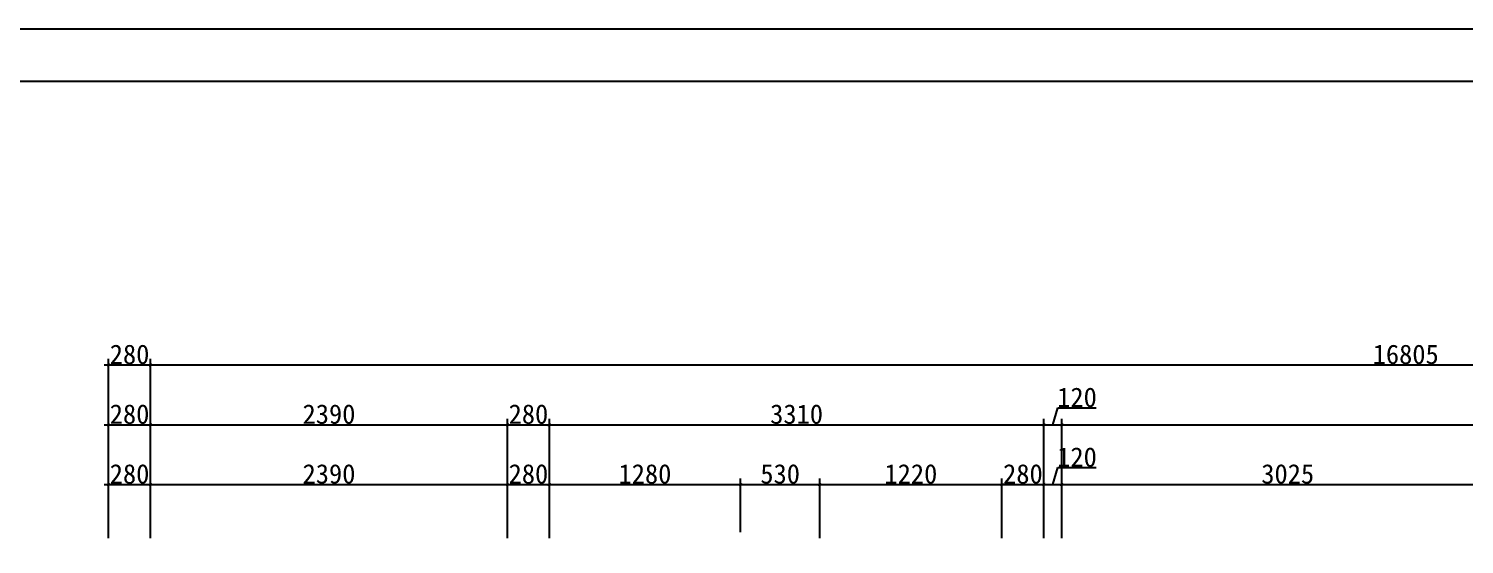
# Model space of a CAD drawing. Extents: x 13886 to 74789, y -750269 to -704302.
# Drawn here: x 50379 to 59989, y -732928 to -729479 of the extents above; entities that cross this region are included whole.
import ezdxf

# ---------------------------------------------------------------- set-up
doc = ezdxf.new("R2010")
doc.units = 0
doc.header["$LTSCALE"] = 10
doc.layers.get('0').update_dxf_attribs({"linetype": 'CONTINUOUS'})
doc.layers.get('DEFPOINTS').update_dxf_attribs({"linetype": 'CONTINUOUS'})
doc.layers.add('__A', color=14, linetype='CONTINUOUS')
doc.styles.get("Standard").update_dxf_attribs({"font": 'NSimSun.ttf'})
doc.dimstyles.get("Standard").update_dxf_attribs({"dimtxt": 0.18, "dimasz": 0.18, "dimexe": 0.18, "dimexo": 0.0625, "dimgap": 0.09, "dimtad": 0, "dimtih": 1, "dimtoh": 1, "dimdec": 4, "dimzin": 0, "dimtxsty": 'STANDARD', "dimcen": 0.09, "dimazin": 3, "dimtfac": 1, "dimtdec": 4, "dimtofl": 0, "dimtmove": 0, "dimatfit": 3, "dimtolj": 1, "dimtzin": 0})

# ---------------------------------------------------------------- blocks, each defined once
blk = doc.blocks.new('HTHJGJ')
at = {"layer": '__A', "ltscale": 150}
for p, q in [((13886.3, -729479.1), (43286.3, -729479.1)), ((15636.3, -729829.1), (42936.3, -729829.1))]:
    blk.add_line(p, q, dxfattribs=at)
blk = doc.blocks.new('_ARCHTICK')
at = {"color": 0, "linetype": 'BYBLOCK', "const_width": 0.15}
blk.add_lwpolyline([(-0.5, -0.5), (0.5, 0.5)], dxfattribs=at)
blk = doc.blocks.new('*D220')
at = {"color": 250, "ltscale": 60}
for p, q in [((50884.4, -731728.2), (51224.4, -731728.2)), ((50914.4, -732088.2), (50914.4, -731688.2)), ((51194.4, -732088.2), (51194.4, -731688.2))]:
    blk.add_line(p, q, dxfattribs=at)
at = {"layer": 'DEFPOINTS', "color": 0, "ltscale": 60}
for p in [(51194.4, -731728.2), (50914.4, -732128.2), (51194.4, -732128.2)]:
    blk.add_point(p, dxfattribs=at)
at = {"color": 250, "ltscale": 60, "xscale": 20, "yscale": 20, "zscale": 20, "rotation": 180}
blk.add_blockref('_ARCHTICK', (50914.4, -731728.2), dxfattribs=at)
at = {"color": 250, "ltscale": 60, "xscale": 20, "yscale": 20, "zscale": 20}
blk.add_blockref('_ARCHTICK', (51194.4, -731728.2), dxfattribs=at)
at = {"color": 3, "ltscale": 60, "insert": (51054.4, -731658.2), "char_height": 130, "attachment_point": 5}
blk.add_mtext('\\A1;280', dxfattribs=at)
blk = doc.blocks.new('*D221')
at = {"color": 250, "ltscale": 60}
for p, q in [((51164.4, -731728.2), (68029.4, -731728.2)), ((51194.4, -732088.2), (51194.4, -731688.2)), ((67999.4, -732088.2), (67999.4, -731688.2))]:
    blk.add_line(p, q, dxfattribs=at)
at = {"layer": 'DEFPOINTS', "color": 0, "ltscale": 60}
for p in [(67999.4, -731728.2), (51194.4, -732128.2), (67999.4, -732128.2)]:
    blk.add_point(p, dxfattribs=at)
at = {"color": 250, "ltscale": 60, "xscale": 20, "yscale": 20, "zscale": 20, "rotation": 180}
blk.add_blockref('_ARCHTICK', (51194.4, -731728.2), dxfattribs=at)
at = {"color": 250, "ltscale": 60, "xscale": 20, "yscale": 20, "zscale": 20}
blk.add_blockref('_ARCHTICK', (67999.4, -731728.2), dxfattribs=at)
at = {"color": 3, "ltscale": 60, "insert": (59596.9, -731658.2), "char_height": 130, "attachment_point": 5}
blk.add_mtext('\\A1;16805', dxfattribs=at)
blk = doc.blocks.new('*D223')
at = {"color": 250, "ltscale": 60}
for p, q in [((50884.4, -732128.2), (51224.4, -732128.2)), ((50914.4, -732488.2), (50914.4, -732088.2)), ((51194.4, -732488.2), (51194.4, -732088.2))]:
    blk.add_line(p, q, dxfattribs=at)
at = {"layer": 'DEFPOINTS', "color": 0, "ltscale": 60}
for p in [(51194.4, -732128.2), (50914.4, -732528.2), (51194.4, -732528.2)]:
    blk.add_point(p, dxfattribs=at)
at = {"color": 250, "ltscale": 60, "xscale": 20, "yscale": 20, "zscale": 20, "rotation": 180}
blk.add_blockref('_ARCHTICK', (50914.4, -732128.2), dxfattribs=at)
at = {"color": 250, "ltscale": 60, "xscale": 20, "yscale": 20, "zscale": 20}
blk.add_blockref('_ARCHTICK', (51194.4, -732128.2), dxfattribs=at)
at = {"color": 3, "ltscale": 60, "insert": (51054.4, -732058.2), "char_height": 130, "attachment_point": 5}
blk.add_mtext('\\A1;280', dxfattribs=at)
blk = doc.blocks.new('*D224')
at = {"color": 250, "ltscale": 60}
for p, q in [((51164.4, -732128.2), (53614.4, -732128.2)), ((51194.4, -732488.2), (51194.4, -732088.2)), ((53584.4, -732488.2), (53584.4, -732088.2))]:
    blk.add_line(p, q, dxfattribs=at)
at = {"layer": 'DEFPOINTS', "color": 0, "ltscale": 60}
for p in [(53584.4, -732128.2), (51194.4, -732528.2), (53584.4, -732528.2)]:
    blk.add_point(p, dxfattribs=at)
at = {"color": 250, "ltscale": 60, "xscale": 20, "yscale": 20, "zscale": 20, "rotation": 180}
blk.add_blockref('_ARCHTICK', (51194.4, -732128.2), dxfattribs=at)
at = {"color": 250, "ltscale": 60, "xscale": 20, "yscale": 20, "zscale": 20}
blk.add_blockref('_ARCHTICK', (53584.4, -732128.2), dxfattribs=at)
at = {"color": 3, "ltscale": 60, "insert": (52389.4, -732058.2), "char_height": 130, "attachment_point": 5}
blk.add_mtext('\\A1;2390', dxfattribs=at)
blk = doc.blocks.new('*D225')
at = {"color": 250, "ltscale": 60}
for p, q in [((53554.4, -732128.2), (53894.4, -732128.2)), ((53584.4, -732488.2), (53584.4, -732088.2)), ((53864.4, -732488.2), (53864.4, -732088.2))]:
    blk.add_line(p, q, dxfattribs=at)
at = {"layer": 'DEFPOINTS', "color": 0, "ltscale": 60}
for p in [(53864.4, -732128.2), (53584.4, -732528.2), (53864.4, -732528.2)]:
    blk.add_point(p, dxfattribs=at)
at = {"color": 250, "ltscale": 60, "xscale": 20, "yscale": 20, "zscale": 20, "rotation": 180}
blk.add_blockref('_ARCHTICK', (53584.4, -732128.2), dxfattribs=at)
at = {"color": 250, "ltscale": 60, "xscale": 20, "yscale": 20, "zscale": 20}
blk.add_blockref('_ARCHTICK', (53864.4, -732128.2), dxfattribs=at)
at = {"color": 3, "ltscale": 60, "insert": (53724.4, -732058.2), "char_height": 130, "attachment_point": 5}
blk.add_mtext('\\A1;280', dxfattribs=at)
blk = doc.blocks.new('*D226')
at = {"color": 250, "ltscale": 60}
for p, q in [((53834.4, -732128.2), (57204.4, -732128.2)), ((53864.4, -732488.2), (53864.4, -732088.2)), ((57174.4, -732488.2), (57174.4, -732088.2))]:
    blk.add_line(p, q, dxfattribs=at)
at = {"layer": 'DEFPOINTS', "color": 0, "ltscale": 60}
for p in [(57174.4, -732128.2), (53864.4, -732528.2), (57174.4, -732528.2)]:
    blk.add_point(p, dxfattribs=at)
at = {"color": 250, "ltscale": 60, "xscale": 20, "yscale": 20, "zscale": 20, "rotation": 180}
blk.add_blockref('_ARCHTICK', (53864.4, -732128.2), dxfattribs=at)
at = {"color": 250, "ltscale": 60, "xscale": 20, "yscale": 20, "zscale": 20}
blk.add_blockref('_ARCHTICK', (57174.4, -732128.2), dxfattribs=at)
at = {"color": 3, "ltscale": 60, "insert": (55519.4, -732058.2), "char_height": 130, "attachment_point": 5}
blk.add_mtext('\\A1;3310', dxfattribs=at)
blk = doc.blocks.new('*D227')
at = {"color": 250, "ltscale": 60}
for p, q in [((57234.4, -732128.2), (57268.1, -732015.7)), ((57268.1, -732015.7), (57525.1, -732015.7)), ((57144.4, -732128.2), (57324.4, -732128.2)), ((57174.4, -732488.2), (57174.4, -732088.2)), ((57294.4, -732488.2), (57294.4, -732088.2))]:
    blk.add_line(p, q, dxfattribs=at)
at = {"layer": 'DEFPOINTS', "color": 0, "ltscale": 60}
for p in [(57294.4, -732128.2), (57174.4, -732528.2), (57294.4, -732528.2)]:
    blk.add_point(p, dxfattribs=at)
at = {"color": 250, "ltscale": 60, "xscale": 20, "yscale": 20, "zscale": 20, "rotation": 180}
blk.add_blockref('_ARCHTICK', (57174.4, -732128.2), dxfattribs=at)
at = {"color": 250, "ltscale": 60, "xscale": 20, "yscale": 20, "zscale": 20}
blk.add_blockref('_ARCHTICK', (57294.4, -732128.2), dxfattribs=at)
at = {"color": 3, "ltscale": 60, "insert": (57396.6, -731945.7), "char_height": 130, "attachment_point": 5}
blk.add_mtext('\\A1;120', dxfattribs=at)
blk = doc.blocks.new('*D228')
at = {"color": 250, "ltscale": 60}
for p, q in [((57264.4, -732128.2), (66639.4, -732128.2)), ((57294.4, -732488.2), (57294.4, -732088.2)), ((66609.4, -732488.2), (66609.4, -732088.2))]:
    blk.add_line(p, q, dxfattribs=at)
at = {"layer": 'DEFPOINTS', "color": 0, "ltscale": 60}
for p in [(66609.4, -732128.2), (57294.4, -732528.2), (66609.4, -732528.2)]:
    blk.add_point(p, dxfattribs=at)
at = {"color": 250, "ltscale": 60, "xscale": 20, "yscale": 20, "zscale": 20, "rotation": 180}
blk.add_blockref('_ARCHTICK', (57294.4, -732128.2), dxfattribs=at)
at = {"color": 250, "ltscale": 60, "xscale": 20, "yscale": 20, "zscale": 20}
blk.add_blockref('_ARCHTICK', (66609.4, -732128.2), dxfattribs=at)
at = {"color": 3, "ltscale": 60, "insert": (61951.9, -732058.2), "char_height": 130, "attachment_point": 5}
blk.add_mtext('\\A1;9315', dxfattribs=at)
blk = doc.blocks.new('*D232')
at = {"color": 250, "ltscale": 60}
for p, q in [((50884.4, -732528.2), (51224.4, -732528.2)), ((50914.4, -732888.2), (50914.4, -732488.2)), ((51194.4, -732888.2), (51194.4, -732488.2))]:
    blk.add_line(p, q, dxfattribs=at)
at = {"layer": 'DEFPOINTS', "color": 0, "ltscale": 60}
for p in [(51194.4, -732528.2), (50914.4, -732928.2), (51194.4, -732928.2)]:
    blk.add_point(p, dxfattribs=at)
at = {"color": 250, "ltscale": 60, "xscale": 20, "yscale": 20, "zscale": 20, "rotation": 180}
blk.add_blockref('_ARCHTICK', (50914.4, -732528.2), dxfattribs=at)
at = {"color": 250, "ltscale": 60, "xscale": 20, "yscale": 20, "zscale": 20}
blk.add_blockref('_ARCHTICK', (51194.4, -732528.2), dxfattribs=at)
at = {"color": 3, "ltscale": 60, "insert": (51054.4, -732458.2), "char_height": 130, "attachment_point": 5}
blk.add_mtext('\\A1;280', dxfattribs=at)
blk = doc.blocks.new('*D233')
at = {"color": 250, "ltscale": 60}
for p, q in [((51164.4, -732528.2), (53614.4, -732528.2)), ((51194.4, -732888.2), (51194.4, -732488.2)), ((53584.4, -732888.2), (53584.4, -732488.2))]:
    blk.add_line(p, q, dxfattribs=at)
at = {"layer": 'DEFPOINTS', "color": 0, "ltscale": 60}
for p in [(53584.4, -732528.2), (51194.4, -732928.2), (53584.4, -732928.2)]:
    blk.add_point(p, dxfattribs=at)
at = {"color": 250, "ltscale": 60, "xscale": 20, "yscale": 20, "zscale": 20, "rotation": 180}
blk.add_blockref('_ARCHTICK', (51194.4, -732528.2), dxfattribs=at)
at = {"color": 250, "ltscale": 60, "xscale": 20, "yscale": 20, "zscale": 20}
blk.add_blockref('_ARCHTICK', (53584.4, -732528.2), dxfattribs=at)
at = {"color": 3, "ltscale": 60, "insert": (52389.4, -732458.2), "char_height": 130, "attachment_point": 5}
blk.add_mtext('\\A1;2390', dxfattribs=at)
blk = doc.blocks.new('*D234')
at = {"color": 250, "ltscale": 60}
for p, q in [((53554.4, -732528.2), (53894.4, -732528.2)), ((53584.4, -732888.2), (53584.4, -732488.2)), ((53864.4, -732888.2), (53864.4, -732488.2))]:
    blk.add_line(p, q, dxfattribs=at)
at = {"layer": 'DEFPOINTS', "color": 0, "ltscale": 60}
for p in [(53864.4, -732528.2), (53584.4, -732928.2), (53864.4, -732928.2)]:
    blk.add_point(p, dxfattribs=at)
at = {"color": 250, "ltscale": 60, "xscale": 20, "yscale": 20, "zscale": 20, "rotation": 180}
blk.add_blockref('_ARCHTICK', (53584.4, -732528.2), dxfattribs=at)
at = {"color": 250, "ltscale": 60, "xscale": 20, "yscale": 20, "zscale": 20}
blk.add_blockref('_ARCHTICK', (53864.4, -732528.2), dxfattribs=at)
at = {"color": 3, "ltscale": 60, "insert": (53724.4, -732458.2), "char_height": 130, "attachment_point": 5}
blk.add_mtext('\\A1;280', dxfattribs=at)
blk = doc.blocks.new('*D235')
at = {"color": 250, "ltscale": 60}
for p, q in [((53834.4, -732528.2), (55174.4, -732528.2)), ((53864.4, -732888.2), (53864.4, -732488.2)), ((55144.4, -732848.2), (55144.4, -732488.2))]:
    blk.add_line(p, q, dxfattribs=at)
at = {"layer": 'DEFPOINTS', "color": 0, "ltscale": 60}
for p in [(55144.4, -732528.2), (55144.4, -732888.2), (53864.4, -732928.2)]:
    blk.add_point(p, dxfattribs=at)
at = {"color": 250, "ltscale": 60, "xscale": 20, "yscale": 20, "zscale": 20, "rotation": 180}
blk.add_blockref('_ARCHTICK', (53864.4, -732528.2), dxfattribs=at)
at = {"color": 250, "ltscale": 60, "xscale": 20, "yscale": 20, "zscale": 20}
blk.add_blockref('_ARCHTICK', (55144.4, -732528.2), dxfattribs=at)
at = {"color": 3, "ltscale": 60, "insert": (54504.4, -732458.2), "char_height": 130, "attachment_point": 5}
blk.add_mtext('\\A1;1280', dxfattribs=at)
blk = doc.blocks.new('*D236')
at = {"color": 250, "ltscale": 60}
for p, q in [((55114.4, -732528.2), (55704.4, -732528.2)), ((55144.4, -732848.2), (55144.4, -732488.2)), ((55674.4, -732888.2), (55674.4, -732488.2))]:
    blk.add_line(p, q, dxfattribs=at)
at = {"layer": 'DEFPOINTS', "color": 0, "ltscale": 60}
for p in [(55674.4, -732528.2), (55144.4, -732888.2), (55674.4, -732928.2)]:
    blk.add_point(p, dxfattribs=at)
at = {"color": 250, "ltscale": 60, "xscale": 20, "yscale": 20, "zscale": 20, "rotation": 180}
blk.add_blockref('_ARCHTICK', (55144.4, -732528.2), dxfattribs=at)
at = {"color": 250, "ltscale": 60, "xscale": 20, "yscale": 20, "zscale": 20}
blk.add_blockref('_ARCHTICK', (55674.4, -732528.2), dxfattribs=at)
at = {"color": 3, "ltscale": 60, "insert": (55409.4, -732458.2), "char_height": 130, "attachment_point": 5}
blk.add_mtext('\\A1;530', dxfattribs=at)
blk = doc.blocks.new('*D237')
at = {"color": 250, "ltscale": 60}
for p, q in [((55644.4, -732528.2), (56924.4, -732528.2)), ((55674.4, -732888.2), (55674.4, -732488.2)), ((56894.4, -732888.2), (56894.4, -732488.2))]:
    blk.add_line(p, q, dxfattribs=at)
at = {"layer": 'DEFPOINTS', "color": 0, "ltscale": 60}
for p in [(56894.4, -732528.2), (55674.4, -732928.2), (56894.4, -732928.2)]:
    blk.add_point(p, dxfattribs=at)
at = {"color": 250, "ltscale": 60, "xscale": 20, "yscale": 20, "zscale": 20, "rotation": 180}
blk.add_blockref('_ARCHTICK', (55674.4, -732528.2), dxfattribs=at)
at = {"color": 250, "ltscale": 60, "xscale": 20, "yscale": 20, "zscale": 20}
blk.add_blockref('_ARCHTICK', (56894.4, -732528.2), dxfattribs=at)
at = {"color": 3, "ltscale": 60, "insert": (56284.4, -732458.2), "char_height": 130, "attachment_point": 5}
blk.add_mtext('\\A1;1220', dxfattribs=at)
blk = doc.blocks.new('*D238')
at = {"color": 250, "ltscale": 60}
for p, q in [((56864.4, -732528.2), (57204.4, -732528.2)), ((56894.4, -732888.2), (56894.4, -732488.2)), ((57174.4, -732888.2), (57174.4, -732488.2))]:
    blk.add_line(p, q, dxfattribs=at)
at = {"layer": 'DEFPOINTS', "color": 0, "ltscale": 60}
for p in [(57174.4, -732528.2), (56894.4, -732928.2), (57174.4, -732928.2)]:
    blk.add_point(p, dxfattribs=at)
at = {"color": 250, "ltscale": 60, "xscale": 20, "yscale": 20, "zscale": 20, "rotation": 180}
blk.add_blockref('_ARCHTICK', (56894.4, -732528.2), dxfattribs=at)
at = {"color": 250, "ltscale": 60, "xscale": 20, "yscale": 20, "zscale": 20}
blk.add_blockref('_ARCHTICK', (57174.4, -732528.2), dxfattribs=at)
at = {"color": 3, "ltscale": 60, "insert": (57034.4, -732458.2), "char_height": 130, "attachment_point": 5}
blk.add_mtext('\\A1;280', dxfattribs=at)
blk = doc.blocks.new('*D239')
at = {"color": 250, "ltscale": 60}
for p, q in [((57234.4, -732528.2), (57268.1, -732415.7)), ((57268.1, -732415.7), (57525.1, -732415.7)), ((57144.4, -732528.2), (57324.4, -732528.2)), ((57174.4, -732888.2), (57174.4, -732488.2)), ((57294.4, -732888.2), (57294.4, -732488.2))]:
    blk.add_line(p, q, dxfattribs=at)
at = {"layer": 'DEFPOINTS', "color": 0, "ltscale": 60}
for p in [(57294.4, -732528.2), (57174.4, -732928.2), (57294.4, -732928.2)]:
    blk.add_point(p, dxfattribs=at)
at = {"color": 250, "ltscale": 60, "xscale": 20, "yscale": 20, "zscale": 20, "rotation": 180}
blk.add_blockref('_ARCHTICK', (57174.4, -732528.2), dxfattribs=at)
at = {"color": 250, "ltscale": 60, "xscale": 20, "yscale": 20, "zscale": 20}
blk.add_blockref('_ARCHTICK', (57294.4, -732528.2), dxfattribs=at)
at = {"color": 3, "ltscale": 60, "insert": (57396.6, -732345.7), "char_height": 130, "attachment_point": 5}
blk.add_mtext('\\A1;120', dxfattribs=at)
blk = doc.blocks.new('*D240')
at = {"color": 250, "ltscale": 60}
for p, q in [((57264.4, -732528.2), (60349.4, -732528.2)), ((57294.4, -732888.2), (57294.4, -732488.2)), ((60319.4, -732888.2), (60319.4, -732488.2))]:
    blk.add_line(p, q, dxfattribs=at)
at = {"layer": 'DEFPOINTS', "color": 0, "ltscale": 60}
for p in [(60319.4, -732528.2), (57294.4, -732928.2), (60319.4, -732928.2)]:
    blk.add_point(p, dxfattribs=at)
at = {"color": 250, "ltscale": 60, "xscale": 20, "yscale": 20, "zscale": 20, "rotation": 180}
blk.add_blockref('_ARCHTICK', (57294.4, -732528.2), dxfattribs=at)
at = {"color": 250, "ltscale": 60, "xscale": 20, "yscale": 20, "zscale": 20}
blk.add_blockref('_ARCHTICK', (60319.4, -732528.2), dxfattribs=at)
at = {"color": 3, "ltscale": 60, "insert": (58806.9, -732458.2), "char_height": 130, "attachment_point": 5}
blk.add_mtext('\\A1;3025', dxfattribs=at)

msp = doc.modelspace()

# ---------------------------------------------------------------- block references
msp.add_blockref('HTHJGJ', (31502.5, 0))

# ---------------------------------------------------------------- dimensions: what is measured, and where the dimension line sits
at = {"ltscale": 60}
for base, p1, p2, picture, middle in [((51194.4, -731728.2), (50914.4, -732128.2), (51194.4, -732128.2), '*D220', (51054.4, -731658.2)), ((67999.4, -731728.2), (51194.4, -732128.2), (67999.4, -732128.2), '*D221', (59596.9, -731658.2)), ((57294.4, -732128.2), (57174.4, -732528.2), (57294.4, -732528.2), '*D227', (57273.1, -731945.7)), ((51194.4, -732128.2), (50914.4, -732528.2), (51194.4, -732528.2), '*D223', (51054.4, -732058.2)), ((53584.4, -732128.2), (51194.4, -732528.2), (53584.4, -732528.2), '*D224', (52389.4, -732058.2)), ((53864.4, -732128.2), (53584.4, -732528.2), (53864.4, -732528.2), '*D225', (53724.4, -732058.2)), ((57174.4, -732128.2), (53864.4, -732528.2), (57174.4, -732528.2), '*D226', (55519.4, -732058.2)), ((66609.4, -732128.2), (57294.4, -732528.2), (66609.4, -732528.2), '*D228', (61951.9, -732058.2)), ((57294.4, -732528.2), (57174.4, -732928.2), (57294.4, -732928.2), '*D239', (57273.1, -732345.7)), ((51194.4, -732528.2), (50914.4, -732928.2), (51194.4, -732928.2), '*D232', (51054.4, -732458.2)), ((53584.4, -732528.2), (51194.4, -732928.2), (53584.4, -732928.2), '*D233', (52389.4, -732458.2)), ((53864.4, -732528.2), (53584.4, -732928.2), (53864.4, -732928.2), '*D234', (53724.4, -732458.2)), ((55144.4, -732528.2), (53864.4, -732928.2), (55144.4, -732888.2), '*D235', (54504.4, -732458.2)), ((55674.4, -732528.2), (55144.4, -732888.2), (55674.4, -732928.2), '*D236', (55409.4, -732458.2)), ((56894.4, -732528.2), (55674.4, -732928.2), (56894.4, -732928.2), '*D237', (56284.4, -732458.2)), ((57174.4, -732528.2), (56894.4, -732928.2), (57174.4, -732928.2), '*D238', (57034.4, -732458.2)), ((60319.4, -732528.2), (57294.4, -732928.2), (60319.4, -732928.2), '*D240', (58806.9, -732458.2))]:
    dim = msp.add_linear_dim(base=base, p1=p1, p2=p2, dimstyle='STANDARD', override={"dimtxt": 130, "dimasz": 20, "dimexe": 40, "dimexo": 40, "dimgap": 5, "dimtad": 1, "dimtih": 0, "dimtoh": 0, "dimdec": 0, "dimrnd": 5, "dimblk1": 'ARCHTICK', "dimblk2": 'ARCHTICK', "dimsah": 1, "dimdle": 30, "dimclrd": 250, "dimclre": 250, "dimclrt": 3, "dimtdec": 0, "dimtmove": 1, "dimldrblk": 'ARCHTICK', "dimfxl": 15, "dimarcsym": 1}, dxfattribs=at)
    dim.commit()
    dim.dimension.update_dxf_attribs({"geometry": picture, "text_midpoint": middle})

doc.saveas('drawing.dxf')
